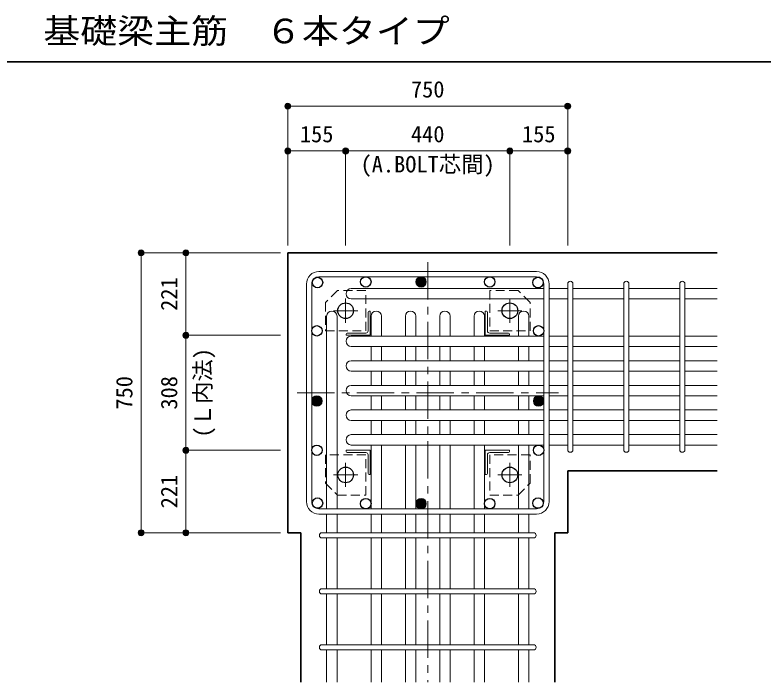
# Model space of a CAD drawing. Units: millimetres at full size, sheet at 1:20. Extents: x -3982 to 3969, y -2797 to 2801.
# Drawn here: x -628 to 1377, y -1810 to -22 of the extents above; entities that cross this region are included whole.
import ezdxf
from ezdxf.enums import TextEntityAlignment as Align

# ---------------------------------------------------------------- set-up
doc = ezdxf.new("R2010")
doc.units = ezdxf.units.MM
doc.header["$LTSCALE"] = 20
doc.header["$PDMODE"] = 32
doc.header["$PDSIZE"] = 12
doc.linetypes.add('CHAIN1', pattern=[8, 5, -1, 1, -1])
doc.linetypes.add('DASHED1', pattern=[1.8, 1.2, -0.6])
for name, color, linetype, lineweight in [('6-1_躯体線', 2, 'Continuous', 35), ('6-2_A.Bolt_', 4, 'Continuous', 9), ('6-3_柱型主筋', 4, 'Continuous', 9), ('6-4_フープ', 7, 'Continuous', 18), ('6-5_梁主筋', 7, 'Continuous', 18), ('6-6_S.T.P.', 7, 'Continuous', 18), ('6-7_文字', 7, 'Continuous', 18), ('6-9', 4, 'DASHED1', 9), ('6-D_寸法', 4, 'Continuous', 9), ('F-0_枠', 6, 'Continuous', 40)]:
    doc.layers.add(name, color=color, linetype=linetype, lineweight=lineweight)
doc.styles.add('ＭＳ ゴシック', font='')
doc.styles.get('ＭＳ ゴシック').set_extended_font_data('MS Gothic')

msp = doc.modelspace()

# ---------------------------------------------------------------- linework, layer by layer
at = {"layer": '6-1_躯体線'}
for p, q in [((103.29, -1409.67), (103.29, -659.67)), ((1253.29, -659.67), (103.29, -659.67)), ((853.29, -1409.67), (853.29, -1244.17)), ((1253.29, -1244.17), (853.29, -1244.17)), ((137.79, -1409.67), (103.29, -1409.67)), ((137.79, -1809.67), (137.79, -1409.67)), ((853.29, -1409.67), (818.79, -1409.67)), ((818.79, -1809.67), (818.79, -1409.67))]:
    msp.add_line(p, q, dxfattribs=at)
at = {"layer": '6-2_A.Bolt_', "linetype": 'CHAIN1'}
for p, q in [((258.29, -846.87), (258.29, -782.37)), ((698.29, -846.87), (698.29, -782.37)), ((290.49, -814.67), (225.99, -814.67)), ((666.09, -814.67), (730.59, -814.67)), ((258.29, -1222.47), (258.29, -1286.97)), ((698.29, -1222.47), (698.29, -1286.97)), ((290.49, -1254.67), (225.99, -1254.67)), ((666.09, -1254.67), (730.59, -1254.67))]:
    msp.add_line(p, q, dxfattribs=at)
at = {"layer": '6-2_A.Bolt_'}
for p, q in [((318.29, -818.67), (318.29, -868.67)), ((324.29, -815.67), (321.29, -815.67)), ((324.29, -815.67), (324.29, -880.67)), ((632.29, -815.67), (632.29, -880.67)), ((632.29, -815.67), (635.29, -815.67)), ((638.29, -818.67), (638.29, -868.67)), ((259.29, -880.67), (259.29, -877.67)), ((259.29, -880.67), (324.29, -880.67)), ((262.29, -874.67), (312.29, -874.67)), ((697.29, -880.67), (632.29, -880.67)), ((694.29, -874.67), (644.29, -874.67)), ((697.29, -880.67), (697.29, -877.67)), ((259.29, -1188.67), (324.29, -1188.67)), ((259.29, -1188.67), (259.29, -1191.67)), ((262.29, -1194.67), (312.29, -1194.67)), ((318.29, -1250.67), (318.29, -1200.67)), ((324.29, -1253.67), (324.29, -1188.67)), ((697.29, -1188.67), (632.29, -1188.67)), ((632.29, -1253.67), (632.29, -1188.67)), ((638.29, -1250.67), (638.29, -1200.67)), ((694.29, -1194.67), (644.29, -1194.67)), ((697.29, -1188.67), (697.29, -1191.67)), ((324.29, -1253.67), (321.29, -1253.67)), ((632.29, -1253.67), (635.29, -1253.67))]:
    msp.add_line(p, q, dxfattribs=at)
at = {"layer": '6-2_A.Bolt_', "color": 3, "lineweight": 25}
for centre in [(258.29, -814.67), (698.29, -814.67), (258.29, -1254.67), (698.29, -1254.67)]:
    msp.add_circle(centre, 21, dxfattribs=at)
at = {"layer": '6-2_A.Bolt_'}
for centre, radius, start, end in [((321.29, -818.67), 3, 90, 180), ((635.29, -818.67), 3, 0, 90), ((262.29, -877.67), 3, 90, 180), ((312.29, -868.67), 6, 270, 0), ((644.29, -868.67), 6, 180, 270), ((694.29, -877.67), 3, 0, 90), ((262.29, -1191.67), 3, 180, 270), ((312.29, -1200.67), 6, 0, 90), ((644.29, -1200.67), 6, 90, 180), ((694.29, -1191.67), 3, 270, 0), ((321.29, -1250.67), 3, 180, 270), ((635.29, -1250.67), 3, 270, 0)]:
    msp.add_arc(centre, radius, start, end, dxfattribs=at)
at = {"layer": '6-3_柱型主筋', "color": 3, "lineweight": 25}
for centre in [(182.9, -739.28), (312.29, -737.67), (644.29, -737.67), (773.68, -739.28), (181.29, -868.67), (775.29, -868.67), (181.29, -1188.67), (775.29, -1188.67), (182.9, -1330.06), (312.29, -1331.67), (644.29, -1331.67), (773.68, -1330.06)]:
    msp.add_circle(centre, 14, dxfattribs=at)
at = {"layer": '6-3_柱型主筋'}
for centre, radius in [((460.29, -737.67), 14), ((460.29, -737.67), 12.5), ((460.29, -737.67), 11), ((460.29, -737.67), 9.5), ((460.29, -737.67), 8), ((460.29, -737.67), 6.5), ((460.29, -737.67), 5), ((460.29, -737.67), 3.5), ((460.29, -737.67), 2), ((460.29, -737.67), 0.5), ((181.29, -1056.67), 14), ((181.29, -1056.67), 12.5), ((181.29, -1056.67), 11), ((181.29, -1056.67), 9.5), ((181.29, -1056.67), 8), ((181.29, -1056.67), 6.5), ((181.29, -1056.67), 5), ((181.29, -1056.67), 3.5), ((181.29, -1056.67), 2), ((181.29, -1056.67), 0.5), ((775.29, -1056.67), 14), ((775.29, -1056.67), 12.5), ((775.29, -1056.67), 11), ((775.29, -1056.67), 9.5), ((775.29, -1056.67), 8), ((775.29, -1056.67), 6.5), ((775.29, -1056.67), 5), ((775.29, -1056.67), 3.5), ((775.29, -1056.67), 2), ((775.29, -1056.67), 0.5), ((460.29, -1331.67), 14), ((460.29, -1331.67), 12.5), ((460.29, -1331.67), 11), ((460.29, -1331.67), 9.5), ((460.29, -1331.67), 8), ((460.29, -1331.67), 6.5), ((460.29, -1331.67), 5), ((460.29, -1331.67), 3.5), ((460.29, -1331.67), 2), ((460.29, -1331.67), 0.5)]:
    msp.add_circle(centre, radius, dxfattribs=at)
at = {"layer": '6-4_フープ'}
for p, q in [((769.79, -709.67), (186.79, -709.67)), ((769.79, -723.67), (186.79, -723.67)), ((153.29, -1326.17), (153.29, -743.17)), ((167.29, -1326.17), (167.29, -743.17)), ((789.29, -1326.17), (789.29, -743.17)), ((803.29, -1326.17), (803.29, -743.17)), ((769.79, -1345.67), (186.79, -1345.67)), ((769.79, -1359.67), (186.79, -1359.67))]:
    msp.add_line(p, q, dxfattribs=at)
for centre, radius, start, end in [((186.79, -743.17), 33.5, 90, 180), ((769.79, -743.17), 33.5, 0, 90), ((186.79, -743.17), 19.5, 90, 180), ((769.79, -743.17), 19.5, 0, 90), ((186.79, -1326.17), 33.5, 180, 270), ((186.79, -1326.17), 19.5, 180, 270), ((769.79, -1326.17), 33.5, 270, 0), ((769.79, -1326.17), 19.5, 270, 0)]:
    msp.add_arc(centre, radius, start, end, dxfattribs=at)
at = {"layer": '6-5_梁主筋'}
for p, q in [((273.29, -755.28), (789.29, -755.28)), ((853.29, -755.28), (803.29, -755.28)), ((1003.29, -755.28), (867.29, -755.28)), ((1153.29, -755.28), (1017.29, -755.28)), ((1253.29, -755.28), (1167.29, -755.28)), ((273.29, -783.28), (789.29, -783.28)), ((853.29, -783.28), (803.29, -783.28)), ((1003.29, -783.28), (867.29, -783.28)), ((1153.29, -783.28), (1017.29, -783.28)), ((1253.29, -783.28), (1167.29, -783.28)), ((207.29, -829.76), (207.29, -1345.67)), ((235.29, -829.76), (235.29, -1345.67)), ((326.29, -829.67), (326.29, -882.67)), ((354.29, -829.67), (354.29, -882.67)), ((418.29, -829.67), (418.29, -882.67)), ((446.29, -829.67), (446.29, -882.67)), ((510.29, -829.67), (510.29, -882.67)), ((538.29, -829.67), (538.29, -882.67)), ((602.29, -829.67), (602.29, -882.67)), ((630.29, -829.67), (630.29, -882.67)), ((721.29, -829.67), (721.29, -882.67)), ((749.29, -829.67), (749.29, -882.67)), ((273.29, -882.67), (789.29, -882.67)), ((853.29, -882.67), (803.29, -882.67)), ((1003.29, -882.67), (867.29, -882.67)), ((1153.29, -882.67), (1017.29, -882.67)), ((1253.29, -882.67), (1167.29, -882.67)), ((273.29, -910.67), (789.29, -910.67)), ((326.29, -910.67), (326.29, -948.67)), ((354.29, -910.67), (354.29, -948.67)), ((418.29, -910.67), (418.29, -948.67)), ((446.29, -910.67), (446.29, -948.67)), ((510.29, -910.67), (510.29, -948.67)), ((538.29, -910.67), (538.29, -948.67)), ((602.29, -910.67), (602.29, -948.67)), ((630.29, -910.67), (630.29, -948.67)), ((721.29, -910.67), (721.29, -948.67)), ((749.29, -910.67), (749.29, -948.67)), ((853.29, -910.67), (803.29, -910.67)), ((1003.29, -910.67), (867.29, -910.67)), ((1153.29, -910.67), (1017.29, -910.67)), ((1253.29, -910.67), (1167.29, -910.67)), ((273.29, -948.67), (789.29, -948.67)), ((853.29, -948.67), (803.29, -948.67)), ((1003.29, -948.67), (867.29, -948.67)), ((1153.29, -948.67), (1017.29, -948.67)), ((1253.29, -948.67), (1167.29, -948.67)), ((273.29, -976.67), (789.29, -976.67)), ((326.29, -976.67), (326.29, -1014.67)), ((354.29, -976.67), (354.29, -1014.67)), ((418.29, -976.67), (418.29, -1014.67)), ((446.29, -976.67), (446.29, -1014.67)), ((510.29, -976.67), (510.29, -1014.67)), ((538.29, -976.67), (538.29, -1014.67)), ((602.29, -976.67), (602.29, -1014.67)), ((630.29, -976.67), (630.29, -1014.67)), ((721.29, -976.67), (721.29, -1014.67)), ((749.29, -976.67), (749.29, -1014.67)), ((853.29, -976.67), (803.29, -976.67)), ((1003.29, -976.67), (867.29, -976.67)), ((1153.29, -976.67), (1017.29, -976.67)), ((1253.29, -976.67), (1167.29, -976.67)), ((273.29, -1014.67), (789.29, -1014.67)), ((853.29, -1014.67), (803.29, -1014.67)), ((1003.29, -1014.67), (867.29, -1014.67)), ((1153.29, -1014.67), (1017.29, -1014.67)), ((1253.29, -1014.67), (1167.29, -1014.67)), ((273.29, -1042.67), (789.29, -1042.67)), ((326.29, -1042.67), (326.29, -1080.67)), ((354.29, -1042.67), (354.29, -1080.67)), ((418.29, -1042.67), (418.29, -1080.67)), ((446.29, -1042.67), (446.29, -1080.67)), ((510.29, -1042.67), (510.29, -1080.67)), ((538.29, -1042.67), (538.29, -1080.67)), ((602.29, -1042.67), (602.29, -1080.67)), ((630.29, -1042.67), (630.29, -1080.67)), ((721.29, -1042.67), (721.29, -1080.67)), ((749.29, -1042.67), (749.29, -1080.67)), ((853.29, -1042.67), (803.29, -1042.67)), ((1003.29, -1042.67), (867.29, -1042.67)), ((1153.29, -1042.67), (1017.29, -1042.67)), ((1253.29, -1042.67), (1167.29, -1042.67)), ((273.29, -1080.67), (789.29, -1080.67)), ((853.29, -1080.67), (803.29, -1080.67)), ((1003.29, -1080.67), (867.29, -1080.67)), ((1153.29, -1080.67), (1017.29, -1080.67)), ((1253.29, -1080.67), (1167.29, -1080.67)), ((273.29, -1108.67), (789.29, -1108.67)), ((326.29, -1108.67), (326.29, -1146.67)), ((354.29, -1108.67), (354.29, -1146.67)), ((418.29, -1108.67), (418.29, -1146.67)), ((446.29, -1108.67), (446.29, -1146.67)), ((510.29, -1108.67), (510.29, -1146.67)), ((538.29, -1108.67), (538.29, -1146.67)), ((602.29, -1108.67), (602.29, -1146.67)), ((630.29, -1108.67), (630.29, -1146.67)), ((721.29, -1108.67), (721.29, -1146.67)), ((749.29, -1108.67), (749.29, -1146.67)), ((853.29, -1108.67), (803.29, -1108.67)), ((1003.29, -1108.67), (867.29, -1108.67)), ((1153.29, -1108.67), (1017.29, -1108.67)), ((1253.29, -1108.67), (1167.29, -1108.67)), ((273.29, -1146.67), (789.29, -1146.67)), ((853.29, -1146.67), (803.29, -1146.67)), ((1003.29, -1146.67), (867.29, -1146.67)), ((1153.29, -1146.67), (1017.29, -1146.67)), ((1253.29, -1146.67), (1167.29, -1146.67)), ((273.29, -1174.67), (789.29, -1174.67)), ((326.29, -1174.67), (326.29, -1345.67)), ((354.29, -1174.67), (354.29, -1345.67)), ((418.29, -1174.67), (418.29, -1345.67)), ((446.29, -1174.67), (446.29, -1345.67)), ((510.29, -1174.67), (510.29, -1345.67)), ((538.29, -1174.67), (538.29, -1345.67)), ((602.29, -1174.67), (602.29, -1345.67)), ((630.29, -1174.67), (630.29, -1345.67)), ((721.29, -1174.67), (721.29, -1345.67)), ((749.29, -1174.67), (749.29, -1345.67)), ((853.29, -1174.67), (803.29, -1174.67)), ((1003.29, -1174.67), (867.29, -1174.67)), ((1153.29, -1174.67), (1017.29, -1174.67)), ((1253.29, -1174.67), (1167.29, -1174.67)), ((207.29, -1359.67), (207.29, -1409.67)), ((235.29, -1359.67), (235.29, -1409.67)), ((326.29, -1359.67), (326.29, -1409.67)), ((354.29, -1359.67), (354.29, -1409.67)), ((418.29, -1359.67), (418.29, -1409.67)), ((446.29, -1359.67), (446.29, -1409.67)), ((510.29, -1359.67), (510.29, -1409.67)), ((538.29, -1359.67), (538.29, -1409.67)), ((602.29, -1359.67), (602.29, -1409.67)), ((630.29, -1359.67), (630.29, -1409.67)), ((721.29, -1359.67), (721.29, -1409.67)), ((749.29, -1359.67), (749.29, -1409.67)), ((207.29, -1423.67), (207.29, -1559.67)), ((235.29, -1423.67), (235.29, -1559.67)), ((326.29, -1423.67), (326.29, -1559.67)), ((354.29, -1423.67), (354.29, -1559.67)), ((418.29, -1423.67), (418.29, -1559.67)), ((446.29, -1423.67), (446.29, -1559.67)), ((510.29, -1423.67), (510.29, -1559.67)), ((538.29, -1423.67), (538.29, -1559.67)), ((602.29, -1423.67), (602.29, -1559.67)), ((630.29, -1423.67), (630.29, -1559.67)), ((721.29, -1423.67), (721.29, -1559.67)), ((749.29, -1423.67), (749.29, -1559.67)), ((207.29, -1573.67), (207.29, -1709.67)), ((235.29, -1573.67), (235.29, -1709.67)), ((326.29, -1573.67), (326.29, -1709.67)), ((354.29, -1573.67), (354.29, -1709.67)), ((418.29, -1573.67), (418.29, -1709.67)), ((446.29, -1573.67), (446.29, -1709.67)), ((510.29, -1573.67), (510.29, -1709.67)), ((538.29, -1573.67), (538.29, -1709.67)), ((602.29, -1573.67), (602.29, -1709.67)), ((630.29, -1573.67), (630.29, -1709.67)), ((721.29, -1573.67), (721.29, -1709.67)), ((749.29, -1573.67), (749.29, -1709.67)), ((207.29, -1723.67), (207.29, -1809.67)), ((235.29, -1723.67), (235.29, -1809.67)), ((326.29, -1723.67), (326.29, -1809.67)), ((354.29, -1723.67), (354.29, -1809.67)), ((418.29, -1723.67), (418.29, -1809.67)), ((446.29, -1723.67), (446.29, -1809.67)), ((510.29, -1723.67), (510.29, -1809.67)), ((538.29, -1723.67), (538.29, -1809.67)), ((602.29, -1723.67), (602.29, -1809.67)), ((630.29, -1723.67), (630.29, -1809.67)), ((721.29, -1723.67), (721.29, -1809.67)), ((749.29, -1723.67), (749.29, -1809.67))]:
    msp.add_line(p, q, dxfattribs=at)
for centre, start, end in [((273.29, -769.28), 90, 180), ((273.29, -769.28), 180, 270), ((221.29, -829.76), 90, 180), ((221.29, -829.76), 0, 90), ((340.29, -829.67), 90, 180), ((340.29, -829.67), 0, 90), ((432.29, -829.67), 90, 180), ((432.29, -829.67), 0, 90), ((524.29, -829.67), 90, 180), ((524.29, -829.67), 0, 90), ((616.29, -829.67), 90, 180), ((616.29, -829.67), 0, 90), ((735.29, -829.67), 90, 180), ((735.29, -829.67), 0, 90), ((273.29, -896.67), 90, 180), ((273.29, -896.67), 180, 270), ((273.29, -962.67), 90, 180), ((273.29, -962.67), 180, 270), ((273.29, -1028.67), 90, 180), ((273.29, -1028.67), 180, 270), ((273.29, -1094.67), 90, 180), ((273.29, -1094.67), 180, 270), ((273.29, -1160.67), 90, 180), ((273.29, -1160.67), 180, 270)]:
    msp.add_arc(centre, 14, start, end, dxfattribs=at)
at = {"layer": '6-6_S.T.P.'}
for p, q in [((853.29, -1187.17), (853.29, -742.78)), ((853.29, -1187.17), (853.29, -743.17)), ((853.29, -1187.17), (853.29, -743.17)), ((853.29, -1187.17), (853.29, -743.17)), ((867.29, -1187.17), (867.29, -742.78)), ((867.29, -1187.17), (867.29, -743.17)), ((867.29, -1187.17), (867.29, -743.17)), ((867.29, -1187.17), (867.29, -743.17)), ((1003.29, -1187.17), (1003.29, -742.78)), ((1017.29, -1187.17), (1017.29, -742.78)), ((1153.29, -1187.17), (1153.29, -742.78)), ((1167.29, -1187.17), (1167.29, -742.78)), ((194.79, -1409.67), (761.4, -1409.67)), ((194.79, -1423.67), (761.4, -1423.67)), ((194.79, -1559.67), (761.4, -1559.67)), ((194.79, -1573.67), (761.4, -1573.67)), ((194.79, -1709.67), (761.4, -1709.67)), ((194.79, -1723.67), (761.4, -1723.67))]:
    msp.add_line(p, q, dxfattribs=at)
for centre, start, end in [((860.29, -742.78), 0, 180), ((860.29, -742.78), 0, 180), ((860.29, -742.78), 0, 180), ((860.29, -742.78), 0, 180), ((1010.29, -742.78), 0, 180), ((1160.29, -742.78), 0, 180), ((860.29, -1187.17), 180, 0), ((860.29, -1187.17), 180, 0), ((860.29, -1187.17), 180, 0), ((860.29, -1187.17), 180, 0), ((1010.29, -1187.17), 180, 0), ((1160.29, -1187.17), 180, 0), ((194.79, -1416.67), 90, 270), ((194.79, -1416.67), 90, 270), ((194.79, -1416.67), 90, 270), ((194.79, -1416.67), 90, 270), ((761.79, -1416.67), 270, 90), ((761.79, -1416.67), 270, 90), ((761.79, -1416.67), 270, 90), ((761.79, -1416.67), 270, 90), ((194.79, -1566.67), 90, 270), ((761.79, -1566.67), 270, 90), ((194.79, -1716.67), 90, 270), ((761.79, -1716.67), 270, 90)]:
    msp.add_arc(centre, 7, start, end, dxfattribs=at)
at = {"layer": '6-9'}
for points in [[(204.29, -868.67), (312.29, -868.67), (312.29, -760.67), (236.29, -760.67), (204.29, -792.67)], [(644.29, -760.67), (644.29, -868.67), (752.29, -868.67), (752.29, -792.67), (720.29, -760.67)], [(312.29, -1308.67), (312.29, -1200.67), (204.29, -1200.67), (204.29, -1276.67), (236.29, -1308.67)], [(752.29, -1200.67), (644.29, -1200.67), (644.29, -1308.67), (720.29, -1308.67), (752.29, -1276.67)]]:
    msp.add_lwpolyline(points, close=True, dxfattribs=at)
at = {"layer": '6-D_寸法'}
for p, q in [((103.29, -266.65), (853.29, -266.65)), ((853.29, -266.65), (853.29, -386.65)), ((103.29, -386.65), (258.29, -386.65)), ((258.29, -386.65), (258.29, -639.67)), ((258.29, -386.65), (698.29, -386.65)), ((698.29, -386.65), (698.29, -639.67)), ((698.29, -386.65), (853.29, -386.65)), ((853.29, -386.65), (853.29, -639.67)), ((-289.74, -659.67), (-169.74, -659.67)), ((-289.74, -659.67), (-289.74, -1409.67)), ((-169.74, -659.67), (83.29, -659.67)), ((-169.74, -659.67), (-169.74, -880.67)), ((-169.74, -880.67), (83.29, -880.67)), ((-169.74, -880.67), (-169.74, -1188.67)), ((-169.74, -1188.67), (83.29, -1188.67)), ((-169.74, -1188.67), (-169.74, -1409.67))]:
    msp.add_line(p, q, dxfattribs=at)
at = {"layer": '6-D_寸法', "linetype": 'CHAIN1'}
for p, q in [((478.29, -684.67), (478.29, -1809.67)), ((128.29, -1034.67), (828.29, -1034.67))]:
    msp.add_line(p, q, dxfattribs=at)
at = {"layer": '6-D_寸法'}
for points in [[(103.29, -266.65), (103.29, -386.65), (103.29, -639.67)], [(-289.74, -1409.67), (-169.74, -1409.67), (83.29, -1409.67)]]:
    msp.add_lwpolyline(points, dxfattribs=at)
for centre, radius in [((103.29, -266.65), 8), ((103.29, -266.65), 7.2), ((103.29, -266.65), 6.4), ((853.29, -266.65), 8), ((853.29, -266.65), 7.2), ((853.29, -266.65), 6.4), ((103.29, -266.65), 5.6), ((103.29, -266.65), 4.8), ((103.29, -266.65), 4), ((103.29, -266.65), 3.2), ((103.29, -266.65), 2.4), ((103.29, -266.65), 1.6), ((103.29, -266.65), 0.8), ((853.29, -266.65), 5.6), ((853.29, -266.65), 4.8), ((853.29, -266.65), 4), ((853.29, -266.65), 3.2), ((853.29, -266.65), 2.4), ((853.29, -266.65), 1.6), ((853.29, -266.65), 0.8), ((103.29, -386.65), 8), ((103.29, -386.65), 7.2), ((103.29, -386.65), 6.4), ((258.29, -386.65), 8), ((258.29, -386.65), 7.2), ((258.29, -386.65), 6.4), ((698.29, -386.65), 8), ((698.29, -386.65), 7.2), ((698.29, -386.65), 6.4), ((853.29, -386.65), 8), ((853.29, -386.65), 7.2), ((853.29, -386.65), 6.4), ((103.29, -386.65), 5.6), ((103.29, -386.65), 4.8), ((103.29, -386.65), 4), ((103.29, -386.65), 3.2), ((103.29, -386.65), 2.4), ((103.29, -386.65), 1.6), ((103.29, -386.65), 0.8), ((258.29, -386.65), 5.6), ((258.29, -386.65), 4.8), ((258.29, -386.65), 4), ((258.29, -386.65), 3.2), ((258.29, -386.65), 2.4), ((258.29, -386.65), 1.6), ((258.29, -386.65), 0.8), ((698.29, -386.65), 5.6), ((698.29, -386.65), 4.8), ((698.29, -386.65), 4), ((698.29, -386.65), 3.2), ((698.29, -386.65), 2.4), ((698.29, -386.65), 1.6), ((698.29, -386.65), 0.8), ((853.29, -386.65), 5.6), ((853.29, -386.65), 4.8), ((853.29, -386.65), 4), ((853.29, -386.65), 3.2), ((853.29, -386.65), 2.4), ((853.29, -386.65), 1.6), ((853.29, -386.65), 0.8), ((-289.74, -659.67), 8), ((-289.74, -659.67), 7.2), ((-289.74, -659.67), 6.4), ((-289.74, -659.67), 5.6), ((-289.74, -659.67), 4.8), ((-289.74, -659.67), 4), ((-289.74, -659.67), 3.2), ((-289.74, -659.67), 2.4), ((-289.74, -659.67), 1.6), ((-289.74, -659.67), 0.8), ((-169.74, -659.67), 8), ((-169.74, -659.67), 7.2), ((-169.74, -659.67), 6.4), ((-169.74, -659.67), 5.6), ((-169.74, -659.67), 4.8), ((-169.74, -659.67), 4), ((-169.74, -659.67), 3.2), ((-169.74, -659.67), 2.4), ((-169.74, -659.67), 1.6), ((-169.74, -659.67), 0.8), ((-169.74, -880.67), 8), ((-169.74, -880.67), 7.2), ((-169.74, -880.67), 6.4), ((-169.74, -880.67), 5.6), ((-169.74, -880.67), 4.8), ((-169.74, -880.67), 4), ((-169.74, -880.67), 3.2), ((-169.74, -880.67), 2.4), ((-169.74, -880.67), 1.6), ((-169.74, -880.67), 0.8), ((-169.74, -1188.67), 8), ((-169.74, -1188.67), 7.2), ((-169.74, -1188.67), 6.4), ((-169.74, -1188.67), 5.6), ((-169.74, -1188.67), 4.8), ((-169.74, -1188.67), 4), ((-169.74, -1188.67), 3.2), ((-169.74, -1188.67), 2.4), ((-169.74, -1188.67), 1.6), ((-169.74, -1188.67), 0.8), ((-289.74, -1409.67), 8), ((-289.74, -1409.67), 7.2), ((-169.74, -1409.67), 8), ((-169.74, -1409.67), 7.2), ((-289.74, -1409.67), 6.4), ((-289.74, -1409.67), 5.6), ((-289.74, -1409.67), 4.8), ((-289.74, -1409.67), 4), ((-289.74, -1409.67), 3.2), ((-289.74, -1409.67), 2.4), ((-289.74, -1409.67), 1.6), ((-289.74, -1409.67), 0.8), ((-169.74, -1409.67), 6.4), ((-169.74, -1409.67), 5.6), ((-169.74, -1409.67), 4.8), ((-169.74, -1409.67), 4), ((-169.74, -1409.67), 3.2), ((-169.74, -1409.67), 2.4), ((-169.74, -1409.67), 1.6), ((-169.74, -1409.67), 0.8)]:
    msp.add_circle(centre, radius, dxfattribs=at)
at = {"layer": '6-D_寸法', "color": 7}
for p in [(103.29, -266.65), (853.29, -266.65), (103.29, -386.65), (258.29, -386.65), (698.29, -386.65), (853.29, -386.65), (-289.74, -659.67), (-169.74, -659.67), (-169.74, -880.67), (-169.74, -1188.67), (-289.74, -1409.67), (-169.74, -1409.67)]:
    msp.add_point(p, dxfattribs=at)
at = {"layer": 'F-0_枠', "color": 2, "lineweight": 35}
msp.add_line((-3981.92, -148.03), (2482.4, -148.03), dxfattribs=at)

# ---------------------------------------------------------------- texts
at = {"layer": '6-7_文字', "color": 2, "style": 'ＭＳ ゴシック', "width": 1.1}
msp.add_text('\u3000\u3000基礎梁主筋\u3000６本タイプ', height=65.98, dxfattribs=at).set_placement((-749.76, -118.03), align=Align.BOTTOM_LEFT)
at = {"layer": '6-D_寸法', "style": 'ＭＳ ゴシック'}
for s, p in [('750', (433.29, -256.65)), ('440', (433.29, -376.65)), ('155', (135.79, -376.65)), ('155', (730.79, -376.65)), ('(A.BOLT芯間)', (298.29, -457.38))]:
    msp.add_text(s, height=43.99, dxfattribs=at).set_placement(p, align=Align.BOTTOM_LEFT)
for s, p in [('221', (-179.74, -815.17)), ('(Ｌ内法)', (-89.52, -1154.67)), ('750', (-299.74, -1079.67)), ('308', (-179.74, -1079.67)), ('221', (-179.74, -1344.17))]:
    msp.add_text(s, height=43.99, rotation=90, dxfattribs=at).set_placement(p, align=Align.BOTTOM_LEFT)

doc.saveas('drawing.dxf')
